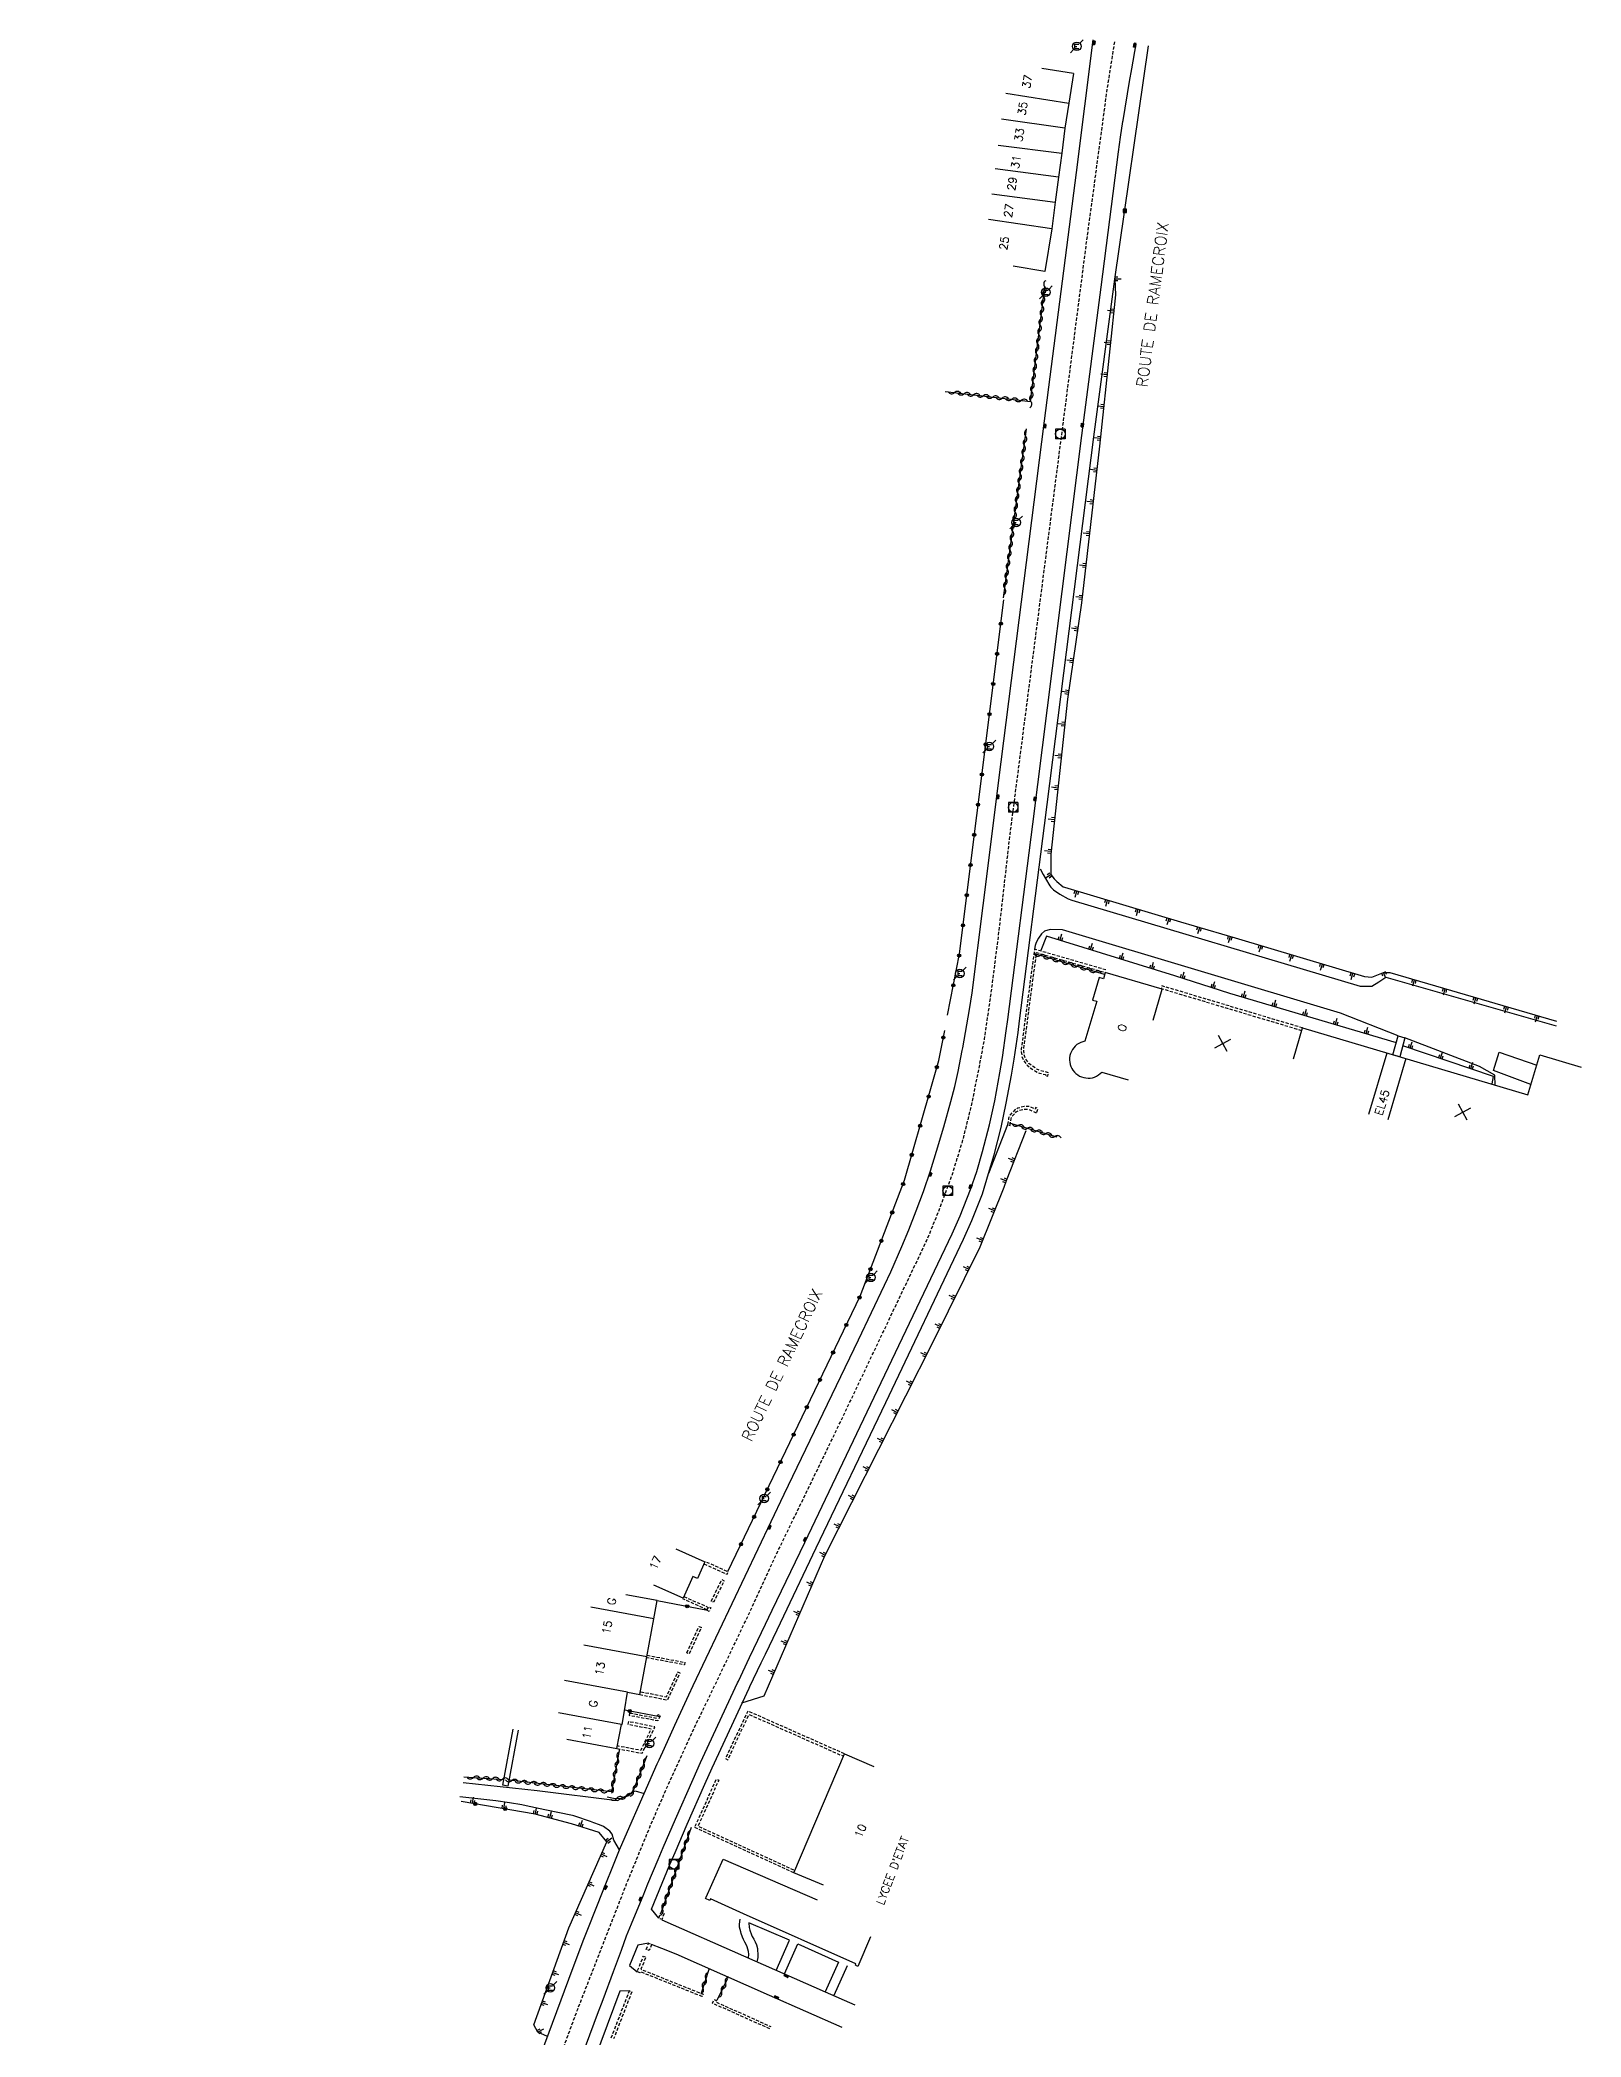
# Model space of a CAD drawing. Header units: millimetres. Extents: x 84996 to 86000, y 140000 to 140615.
# Drawn here: x 85017 to 85257.8, y 140303.4 to 140615.4 of the extents above; entities that cross this region are included whole.
import ezdxf
from ezdxf.enums import TextEntityAlignment as Align

# ---------------------------------------------------------------- set-up
doc = ezdxf.new("R2010")
doc.units = ezdxf.units.MM
doc.linetypes.add('DASHED', pattern=[0.75, 0.5, -0.25])
doc.layers.get('0').update_dxf_attribs({"linetype": 'CONTINUOUS'})
for name, color, linetype in [('W0001', 6, 'DASHED'), ('W0008', 7, 'CONTINUOUS'), ('W0100', 7, 'CONTINUOUS'), ('W0112', 1, 'DASHED'), ('W0211', 2, 'CONTINUOUS'), ('W0310', 3, 'CONTINUOUS'), ('W0322', 7, 'CONTINUOUS'), ('W0330', 7, 'CONTINUOUS'), ('W0400', 7, 'CONTINUOUS'), ('W0420', 7, 'CONTINUOUS'), ('W0471', 7, 'CONTINUOUS'), ('W0984', 7, 'CONTINUOUS'), ('W0989', 7, 'CONTINUOUS'), ('W0991', 7, 'CONTINUOUS'), ('W1102', 7, 'CONTINUOUS')]:
    doc.layers.add(name, color=color, linetype=linetype)
doc.styles.get("Standard").update_dxf_attribs({"font": 'romans.shx', "width": 0.85})

# ---------------------------------------------------------------- blocks, each defined once
blk = doc.blocks.new('T471')
for p, q in [((-0.333334, 0.333334), (-0.333334, -0.333334)), ((-0.333334, 0.333334), (0.333334, 0.333334)), ((-0.333334, 0), (0, 0)), ((0.500001, 0.500001), (1.000002, 1.000002)), ((-0.500001, -0.500001), (-1.000002, -1.000002)), ((-0.333334, -0.333334), (0.333334, -0.333334))]:
    blk.add_line(p, q)
blk.add_ellipse((0, 0), major_axis=(0.471405, 0.471405), ratio=1, start_param=5.4977871438, end_param=11.780972451)
blk = doc.blocks.new('T420')
for p, q in [((0.75, 0.75), (-0.75, 0.75)), ((-0.75, 0.75), (-0.75, -0.75)), ((0.75, 0.75), (0.75, -0.75)), ((0.75, -0.75), (-0.75, -0.75))]:
    blk.add_line(p, q)
blk.add_ellipse((0, 0), major_axis=(-0.53, 0.53), ratio=1, start_param=3.926991, end_param=10.210176)
blk = doc.blocks.new('T400')
for p, q in [((-0.15, 0.3), (0.15, 0.3)), ((-0.15, -0.25), (-0.15, 0.3)), ((-0.15, 0.15), (0.15, 0.15)), ((-0.15, 0), (0.15, 0)), ((0.15, 0.3), (0.15, -0.25)), ((-0.15, -0.15), (0.15, -0.15)), ((-0.15, -0.25), (-0.15, -0.3)), ((-0.15, -0.3), (0.15, -0.3)), ((0.15, -0.3), (0.15, -0.25))]:
    blk.add_line(p, q)
blk = doc.blocks.new('t330o')
at = {"color": 0, "linetype": 'Continuous'}
for p, q in [((0.25, -0.25), (-0.25, 0.25)), ((-0.25, -0.25), (0.25, 0.25)), ((-0.25, 0.25), (-0.25, -0.25)), ((0.25, 0.25), (-0.25, 0.25)), ((0.25, -0.25), (0.25, 0.25)), ((-0.25, -0.25), (0.25, -0.25)), ((-0.25, -0.25), (-0.25, -0.25))]:
    blk.add_line(p, q, dxfattribs=at)
blk = doc.blocks.new('t211o')
at = {"color": 0, "linetype": 'Continuous'}
for p, q in [((-0.29, 0.5), (-0.29, 0)), ((0, 1), (0, 0)), ((0.29, 0.5), (0.29, 0))]:
    blk.add_line(p, q, dxfattribs=at)
blk = doc.blocks.new('t322o')
at = {"color": 0, "linetype": 'Continuous'}
for radius in [0.25, 0.15]:
    blk.add_circle((0, 0), radius, dxfattribs=at)
blk = doc.blocks.new('t310o')
at = {"color": 0, "linetype": 'Continuous'}
for centre, start, end in [((-0.5, 0.38), 216.8699, 323.1304), ((0.5, -0.37), 36.8699, 143.1303)]:
    blk.add_arc(centre, 0.625, start, end, dxfattribs=at)
blk = doc.blocks.new('t991o')
at = {"color": 0, "linetype": 'Continuous'}
for p, q in [((-1, 1), (1, -1)), ((-1, -1), (1, 1))]:
    blk.add_line(p, q, dxfattribs=at)

msp = doc.modelspace()

# ---------------------------------------------------------------- linework, layer by layer
at = {"layer": 'W0001', "flags": 128}
msp.add_lwpolyline([(85017.01, 140052.22), (85022.67, 140084.23), (85026.29, 140101.03), (85029.39, 140112.64), (85031.23, 140118.5), (85033.21, 140124.42), (85035.89, 140131.42), (85053.62, 140179.4), (85065.71, 140211.62), (85074.93, 140237.68), (85082.04, 140257.12), (85088.81, 140274.88), (85101.04, 140307.79), (85108.67, 140327.36), (85112.52, 140336.76), (85115.44, 140343.44), (85118.59, 140350.34), (85123.11, 140359.73), (85127.44, 140368.8), (85132.28, 140379.28), (85141.41, 140398.11), (85150.2, 140416.58), (85155.57, 140427.85), (85157.73, 140433.16), (85159.57, 140438.24), (85161.16, 140443.31), (85162.48, 140448.58), (85163.51, 140453.56), (85164.6, 140459.32), (85165.64, 140466.51), (85166.76, 140475.25), (85168.6, 140491.35), (85180.55, 140583.85), (85183.79, 140607.84), (85184.94, 140615.11)], dxfattribs=at)
at = {"layer": 'W0008', "flags": 128}
for points in [[(85092.16, 140292.26), (85099.64, 140312.47), (85100.79, 140315.52), (85102, 140318.71), (85102.72, 140320.56), (85105.01, 140326.34), (85106.92, 140331.11), (85107.56, 140332.68), (85108.43, 140334.7), (85111.41, 140341.46), (85113.46, 140346.09), (85113.74, 140346.72), (85114.58, 140348.55), (85116.23, 140352.13), (85118.4, 140356.89), (85119.08, 140358.37), (85133.28, 140388.22), (85138.71, 140399.47), (85144.88, 140412.35), (85146.94, 140416.63), (85148.98, 140420.9), (85149.94, 140422.99), (85151.69, 140426.95), (85152.77, 140429.54), (85153.94, 140432.49), (85155.05, 140435.51), (85156.14, 140438.74), (85157.1, 140441.8), (85158.24, 140445.64), (85159.33, 140449.57), (85159.93, 140451.94), (85160.46, 140454.27), (85161.12, 140457.52), (85161.2, 140457.96), (85162.25, 140463.93), (85162.66, 140466.57), (85164.36, 140480.19), (85167.22, 140502.63), (85173.96, 140555.91), (85178.95, 140594.69), (85181.59, 140615.41)], [(85093.64, 140278.77), (85104.1, 140306.99), (85104.99, 140309.32), (85106.63, 140313.66), (85107.85, 140317), (85108.68, 140319.23), (85109.44, 140321.14), (85110.82, 140324.5), (85111.24, 140325.5), (85112.01, 140327.35), (85113.6, 140331.14), (85114.39, 140333.04), (85116.3, 140337.49), (85119.07, 140343.74), (85120.24, 140346.32), (85126, 140358.78), (85126.13, 140359.04), (85127.89, 140362.74), (85128.55, 140364.13), (85130.38, 140367.92), (85131.43, 140370.1), (85136.5, 140380.7), (85147.36, 140403.4), (85159.53, 140428.93), (85160.78, 140431.74), (85162.4, 140435.85), (85163.37, 140438.65), (85164.3, 140441.77), (85165.37, 140445.92), (85166.18, 140449.69), (85166.98, 140454.03), (85167.38, 140456.44), (85168, 140460.63), (85168.24, 140462.41), (85172.14, 140492.91), (85179.81, 140553.63), (85182.81, 140576.81), (85185.54, 140597.91), (85185.86, 140600.23), (85186.23, 140602.69), (85186.25, 140602.81), (85187.26, 140608.9), (85187.6, 140610.87), (85188.29, 140614.82)], [(85113.7, 140321.99), (85112.57, 140323.42), (85113.38, 140325.42), (85115.44, 140330.36), (85116.24, 140332.27), (85118.13, 140336.68), (85120.89, 140342.92), (85122.06, 140345.48), (85127.82, 140357.94), (85127.93, 140358.18), (85129.69, 140361.88), (85130.36, 140363.26), (85132.18, 140367.05), (85133.23, 140369.24), (85138.3, 140379.83), (85149.16, 140402.54), (85161.33, 140428.06), (85162.63, 140430.97), (85164.27, 140435.15), (85165.21, 140438.33), (85166.08, 140441.27), (85167.17, 140445.5), (85167.99, 140449.34), (85168.8, 140453.71), (85169.21, 140456.17), (85169.83, 140460.37), (85170.07, 140462.17), (85173.97, 140492.68), (85181.65, 140553.4), (85184.94, 140578.06), (85190.19, 140614.47)], [(85249.96, 140452.24), (85244.11, 140454.41), (85245, 140457.28), (85250.87, 140455.27)], [(85091.75, 140351.35), (85090.14, 140342.6), (85089.33, 140342.79), (85090.94, 140351.5)], [(85083.16, 140343.22), (85094.71, 140341.94), (85107.24, 140340.36), (85110.03, 140341.9), (85111.41, 140341.46)], [(85107.56, 140332.68), (85106.66, 140334.16), (85106.39, 140335.13), (85106.04, 140335.59), (85105.05, 140336.3), (85104.42, 140336.6), (85103.54, 140336.91), (85103.01, 140337.1), (85100.6, 140337.94), (85100.45, 140337.99), (85100.21, 140338.05), (85095.87, 140338.95), (85092.98, 140339.55), (85092.3, 140339.69), (85090.36, 140340.03), (85088.22, 140340.32), (85082.63, 140340.96)], [(85114.15, 140321.73), (85139.72, 140310.48), (85144.34, 140308.45)], [(85127.7, 140315.78), (85127.75, 140316.39), (85127.7, 140316.8), (85127.5, 140317.51), (85127.41, 140317.76), (85127.14, 140318.25), (85126.93, 140318.66), (85126.77, 140319.05), (85126.57, 140319.63), (85126.5, 140319.86), (85126.33, 140320.59), (85126.29, 140321.06), (85126.4, 140321.83)], [(85132.06, 140313.85), (85134.13, 140318.55), (85127.77, 140321.26), (85127.81, 140320.54), (85127.91, 140320.13), (85128.19, 140319.38), (85128.3, 140319.13), (85128.54, 140318.7), (85128.76, 140318.3), (85128.95, 140317.83), (85129.1, 140317.28), (85129.14, 140317.06), (85129.19, 140316.3), (85129.17, 140315.84), (85129.03, 140315.19)], [(85112.11, 140318.07), (85110.43, 140317.76), (85109.13, 140314.63), (85110.32, 140313.63)], [(85142.33, 140304.93), (85130.98, 140309.94), (85116.42, 140316.37), (85114.2, 140317.28), (85112.57, 140317.88)], [(85133.36, 140313.28), (85135.43, 140317.97), (85141.8, 140315.15), (85139.72, 140310.48)], [(85143.11, 140314.57), (85141.04, 140309.91)], [(85109.11, 140310.63), (85107.6, 140310.61), (85100.82, 140292.44), (85100.98, 140292.21), (85101.18, 140292.02), (85101.41, 140291.87), (85101.66, 140291.76)]]:
    msp.add_lwpolyline(points, dxfattribs=at)
msp.add_lwpolyline([(85228.4, 140456.87), (85229.23, 140459.81), (85230.29, 140459.51), (85229.46, 140456.57)], close=True, dxfattribs=at)
at = {"layer": 'W0100', "flags": 128}
for points in [[(85178.51, 140610.17), (85177.77, 140605.52), (85177.14, 140601.63), (85176.65, 140597.7), (85176.16, 140593.95), (85175.64, 140590.05), (85175.1, 140585.91), (85174.03, 140579.26), (85169.09, 140580.05)], [(85178.51, 140610.17), (85173.57, 140610.96)], [(85190.96, 140462.3), (85192.37, 140467.1), (85183.45, 140469.72), (85183.16, 140468.75), (85182.52, 140468.93), (85181.49, 140465.42), (85182.12, 140465.24), (85180.29, 140459), (85179.95, 140458.92), (85179.63, 140458.8), (85179.32, 140458.65), (85179.03, 140458.46), (85178.77, 140458.23), (85178.53, 140457.98), (85178.33, 140457.7), (85178.16, 140457.4), (85178.03, 140457.08), (85177.94, 140456.75), (85177.88, 140456.41), (85177.87, 140456.06), (85177.9, 140455.72), (85177.97, 140455.38), (85178.08, 140455.05), (85178.23, 140454.74), (85178.41, 140454.45), (85178.63, 140454.18), (85178.87, 140453.94), (85179.15, 140453.73), (85179.44, 140453.55), (85179.76, 140453.41), (85180.09, 140453.31), (85180.43, 140453.25), (85180.77, 140453.22), (85181.12, 140453.24), (85181.46, 140453.3), (85181.79, 140453.4), (85182.1, 140453.54), (85182.4, 140453.72), (85182.67, 140453.93), (85182.92, 140454.17), (85187.04, 140452.96)], [(85212.88, 140456.26), (85214.3, 140461.06), (85249.46, 140450.63), (85251.37, 140456.89), (85257.8, 140454.92)], [(85116.36, 140379.72), (85120.92, 140377.69), (85119.75, 140375.06), (85119.02, 140375.39), (85117.5, 140371.97), (85112.93, 140374.01)], [(85099.31, 140349.95), (85107.17, 140348.5), (85107.87, 140352.27), (85107.96, 140352.26), (85108.36, 140354.37), (85108.81, 140357.29), (85110.73, 140356.95), (85111.83, 140362.8), (85112.94, 140368.77), (85113.46, 140371.6), (85108.55, 140372.52)], [(85139.41, 140327.14), (85134.81, 140329.1), (85142.72, 140347.67), (85147.32, 140345.71)], [(85146.8, 140319.06), (85144.82, 140314.47), (85144.43, 140314.66), (85144.51, 140314.85), (85126.94, 140322.69), (85121.76, 140325), (85121.65, 140324.77), (85121.02, 140325.05), (85121.12, 140325.28), (85123.76, 140331.2), (85138.44, 140324.85)]]:
    msp.add_lwpolyline(points, dxfattribs=at)
at = {"layer": 'W0112', "flags": 128}
for points in [[(85183.57, 140470.13), (85172.41, 140473.36), (85171.5, 140466.68), (85170.33, 140457.77), (85170.33, 140457.36), (85170.44, 140456.63), (85170.69, 140455.99), (85171.25, 140455.26), (85171.66, 140454.9), (85172.55, 140454.3), (85173.17, 140454.01), (85174.12, 140453.77), (85174.09, 140453.61), (85174.48, 140453.53), (85174.6, 140454.07), (85173.28, 140454.39), (85172.75, 140454.64), (85171.9, 140455.22), (85171.54, 140455.53), (85171.04, 140456.2), (85170.83, 140456.72), (85170.72, 140457.39), (85170.73, 140457.72), (85171.89, 140466.62), (85172.74, 140472.84), (85183.46, 140469.74), (85183.45, 140469.72)], [(85214.3, 140461.06), (85192.32, 140467.63), (85192.2, 140467.24), (85214.18, 140460.67)], [(85120.76, 140377.33), (85124.36, 140375.74), (85124.54, 140376.09), (85120.93, 140377.7)], [(85121.25, 140370.19), (85117.46, 140371.88)], [(85117.62, 140372.25), (85121.44, 140370.55)], [(85110.73, 140356.95), (85115.06, 140356.08), (85117.03, 140360.26), (85116.66, 140360.43), (85114.83, 140356.54), (85110.8, 140357.34)], [(85111.88, 140363.06), (85117.78, 140361.97), (85117.71, 140361.58), (85111.81, 140362.67)], [(85142.72, 140347.67), (85127.6, 140354.36), (85124.12, 140346.92), (85124.48, 140346.75), (85127.8, 140353.83), (85142.55, 140347.3)], [(85107.17, 140348.5), (85111.09, 140347.76), (85113.1, 140351.88), (85108.95, 140352.7), (85108.88, 140352.31), (85112.51, 140351.59), (85110.86, 140348.21), (85107.25, 140348.9)], [(85134.81, 140329.1), (85119.3, 140336.16), (85122.7, 140343.71), (85123.06, 140343.55), (85119.83, 140336.36), (85134.98, 140329.46)], [(85106.27, 140303.31), (85109.11, 140310.63), (85109.48, 140310.48), (85106.65, 140303.17)], [(85131.05, 140304.7), (85122.07, 140308.72), (85122.32, 140309.31), (85122.69, 140309.16), (85122.59, 140308.93), (85131.21, 140305.07)]]:
    msp.add_lwpolyline(points, dxfattribs=at)
for points in [[(85168.58, 140445.84), (85168.75, 140446.88), (85168.92, 140447.28), (85169.56, 140447.95), (85169.96, 140448.17), (85170.85, 140448.4), (85171.49, 140448.38), (85172.74, 140447.75), (85172.96, 140448.51), (85172.58, 140448.62), (85172.51, 140448.4), (85171.58, 140448.77), (85170.78, 140448.79), (85169.82, 140448.54), (85169.31, 140448.26), (85168.6, 140447.51), (85168.36, 140446.95), (85168.19, 140445.91)], [(85121.9, 140371.54), (85123.55, 140374.9), (85123.91, 140374.72), (85122.26, 140371.36)], [(85121.2, 140370.12), (85121.5, 140370.65), (85121.85, 140370.46), (85121.56, 140369.93)], [(85118.08, 140363.44), (85119.99, 140367.58), (85120.36, 140367.41), (85118.44, 140363.27)], [(85109.18, 140354.04), (85113.3, 140353.27), (85113.56, 140353.82), (85113.92, 140353.65), (85113.54, 140352.82), (85109.11, 140353.65)], [(85114.54, 140322.73), (85114.17, 140321.8), (85113.7, 140321.99), (85114.07, 140322.92)], [(85111.74, 140317.13), (85112.11, 140318.07), (85112.58, 140317.88), (85112.21, 140316.95)], [(85120.5, 140309.74), (85110.85, 140313.61), (85110.8, 140313.46), (85110.32, 140313.63), (85111.3, 140316.08), (85111.67, 140315.93), (85110.91, 140314.02), (85120.64, 140310.11)]]:
    msp.add_lwpolyline(points, close=True, dxfattribs=at)
at = {"layer": 'W0211', "flags": 128}
for points in [[(85184.94, 140578.06), (85185.04, 140575.57), (85184.16, 140567.16), (85182.57, 140551.97), (85179.76, 140527.49), (85177.54, 140512.44), (85174.93, 140488.22), (85174.96, 140485.06), (85175.49, 140484.35), (85175.91, 140483.93), (85176.9, 140483.13), (85177.1, 140483.04), (85195.22, 140477.66), (85203.73, 140475.14), (85223.95, 140469.08), (85225.12, 140469), (85226.95, 140469.75), (85227.94, 140469.71), (85253.95, 140462.12)], [(85173.28, 140485.92), (85173.77, 140485.02), (85174.11, 140484.42), (85174.82, 140483.27), (85174.97, 140483.05), (85175.37, 140482.63), (85176.38, 140481.95), (85177.64, 140481.26), (85178.26, 140481.02), (85223.31, 140467.58), (85225.13, 140467.57), (85226.2, 140468.29), (85227.31, 140469.01), (85253.93, 140461.38)], [(85229.23, 140459.81), (85220.21, 140463.39), (85176.77, 140476.38), (85174.84, 140476.47), (85173.96, 140476.16), (85173.5, 140475.78), (85173.04, 140475.11), (85172.67, 140474.39), (85172.53, 140473.97), (85172.41, 140473.36)], [(85228.96, 140458.75), (85202.9, 140466.46), (85194.32, 140469.19), (85174.26, 140475.41), (85173.39, 140473.14)], [(85243.93, 140452.32), (85244.13, 140453.49), (85229.96, 140458.25)], [(85244.36, 140452.14), (85244.35, 140453.71), (85241.94, 140455.02), (85230.29, 140459.5)], [(85171.03, 140445.02), (85168, 140437.18), (85167.59, 140436.12), (85163.84, 140426.81), (85156.47, 140411.89), (85139.61, 140378.56), (85130.12, 140356.7), (85126.63, 140355.61)], [(85168.19, 140445.91), (85165.21, 140438.33)], [(85096.32, 140303.5), (85094.82, 140304.18), (85094.17, 140305.33), (85099.67, 140320.48), (85105.56, 140333.9), (85104.38, 140335.38), (85100.07, 140336.75), (85094.38, 140338.27)]]:
    msp.add_lwpolyline(points, dxfattribs=at)
at = {"layer": 'W0310', "flags": 128}
for points in [[(85158.42, 140560.49), (85171.8, 140558.92), (85174.04, 140576.89)], [(85167.55, 140528.27), (85171.17, 140554.65)], [(85183.36, 140469.43), (85172.47, 140472.64)], [(85168.42, 140446.24), (85175.89, 140444.04)], [(85107.55, 140348.43), (85106.32, 140341.72), (85090.28, 140343.55)], [(85105.66, 140340.97), (85106.86, 140340.67), (85107.82, 140340.76), (85108.87, 140341.13), (85109.19, 140341.33), (85109.65, 140341.82), (85109.8, 140342.08), (85111.89, 140347.4)], [(85083.24, 140344.07), (85089.48, 140343.66)], [(85118.78, 140336.15), (85114.07, 140322.92)], [(85121.52, 140313.97), (85120.3, 140310.26)], [(85122.84, 140309.19), (85124.51, 140312.62)]]:
    msp.add_lwpolyline(points, dxfattribs=at)
at = {"layer": 'W0322', "flags": 128}
for points in [[(85158.81, 140463.06), (85160.68, 140472.63), (85163.37, 140494.26), (85167.62, 140527.92)], [(85124.48, 140376.14), (85145.17, 140419.18), (85152.09, 140437.27), (85156.11, 140451.25), (85157.43, 140455.96), (85158.38, 140460.65)], [(85113.46, 140371.6), (85121.32, 140370.12)], [(85113.85, 140353.47), (85108.38, 140354.49)], [(85094.38, 140338.27), (85082.81, 140340.23)]]:
    msp.add_lwpolyline(points, dxfattribs=at)
at = {"layer": 'W1102', "flags": 128}
for points in [[(85167.9, 140607.11), (85177.77, 140605.52)], [(85177.14, 140601.63), (85167.24, 140603.04)], [(85166.73, 140598.97), (85176.65, 140597.7)], [(85176.16, 140593.95), (85166.24, 140595.26)], [(85165.72, 140591.35), (85175.64, 140590.05)], [(85175.1, 140585.91), (85165.2, 140587.36)], [(85227.44, 140457.15), (85224.6, 140447.57)], [(85230.43, 140456.27), (85227.59, 140446.69)], [(85112.94, 140368.77), (85103.1, 140370.59)], [(85111.83, 140362.8), (85101.99, 140364.64)], [(85108.81, 140357.29), (85098.96, 140359.11)], [(85107.87, 140352.27), (85098.03, 140354.09)]]:
    msp.add_lwpolyline(points, dxfattribs=at)

# ---------------------------------------------------------------- block references
at = {"layer": 'W0211'}
for p, rotation in [((85184.94, 140578.06), 270), ((85184.78, 140573.08), 83.96798357894889), ((85184.26, 140568.11), 83.96798358065081), ((85183.74, 140563.13), 84.04292817604161), ((85183.22, 140558.16), 84.04292817544723), ((85182.7, 140553.19), 84.04292817640051), ((85182.14, 140548.22), 83.4401131369993), ((85181.57, 140543.25), 83.44011313769155), ((85181, 140538.29), 83.44011313699767), ((85180.43, 140533.32), 83.44011313763073), ((85179.85, 140528.35), 83.44011313706622), ((85179.15, 140523.4), 81.61071977562344), ((85178.42, 140518.45), 81.6107197766233), ((85177.69, 140513.51), 81.61071977639996), ((85177.12, 140508.54), 83.85388436482533), ((85176.58, 140503.57), 83.85388436457822), ((85176.05, 140498.6), 83.85388436443367), ((85175.51, 140493.63), 83.85388436542407), ((85174.98, 140488.66), 83.85388436461673), ((85174.96, 140485.06), 123.3478455979325), ((85179.04, 140482.46), 163.4691320634024), ((85183.83, 140481.04), 163.4691320636905), ((85188.62, 140479.61), 163.4691320634811), ((85176.34, 140474.76), 342.7758462839406), ((85193.42, 140478.19), 163.4691320632736), ((85198.21, 140476.77), 163.5026568767324), ((85181.12, 140473.28), 342.775846283844), ((85185.9, 140471.8), 342.7758462840322), ((85203.01, 140475.35), 163.5026568764923), ((85207.8, 140473.92), 163.3161755139471), ((85212.59, 140472.48), 163.3161755137907), ((85190.67, 140470.32), 342.7758462836666), ((85195.45, 140468.83), 342.3715316964645), ((85217.38, 140471.05), 163.316175513927), ((85222.16, 140469.61), 163.3161755140643), ((85226.93, 140469.75), 202.4252318897857), ((85200.21, 140467.32), 342.3715316962947), ((85204.99, 140465.85), 343.5057707495353), ((85231.77, 140468.59), 163.7409854177708), ((85236.57, 140467.19), 163.7409854182465), ((85209.78, 140464.43), 343.505770749224), ((85214.58, 140463.01), 343.505770749148), ((85241.37, 140465.79), 163.7409854177209), ((85246.17, 140464.39), 163.7409854177822), ((85250.97, 140462.99), 163.7409854178477), ((85219.37, 140461.59), 343.505770749478), ((85224.17, 140460.17), 343.5057707490423), ((85231.04, 140457.89), 341.4429835507175), ((85235.78, 140456.3), 341.4429835506727), ((85240.52, 140454.7), 341.442983551259), ((85169.23, 140440.36), 68.85240427768612), ((85168, 140437.18), 68.85240427757675), ((85166.14, 140432.53), 68.08947290954102), ((85164.28, 140427.89), 68.08947290930446), ((85162.14, 140423.37), 63.70377151112046), ((85159.93, 140418.89), 63.70377151117842), ((85157.71, 140414.41), 63.7037715110981), ((85155.48, 140409.93), 63.16390208175644), ((85153.22, 140405.47), 63.16390208190063), ((85150.97, 140401.01), 63.16390208154174), ((85148.71, 140396.55), 63.16390208158769), ((85146.45, 140392.09), 63.16390208163863), ((85144.19, 140387.63), 63.16390208169538), ((85141.94, 140383.17), 63.16390208175898), ((85139.68, 140378.7), 63.16390208142995), ((85137.68, 140374.12), 66.53818422370207), ((85135.69, 140369.54), 66.53818422330768), ((85133.7, 140364.95), 66.53818422289277), ((85131.71, 140360.36), 66.53818422345473), ((85084.52, 140339.94), 350.3946785954663), ((85089.45, 140339.1), 350.3946785957146), ((85094.38, 140338.27), 350.3946785958018), ((85096.61, 140337.67), 345.0481575759594), ((85101.42, 140336.32), 342.4251310838389), ((85104.72, 140331.98), 246.292130820655), ((85105.56, 140333.9), 308.4444182654592), ((85102.71, 140327.4), 246.2921308210116), ((85100.69, 140322.82), 246.2921308209056), ((85098.83, 140318.18), 250.0473670944213), ((85097.13, 140313.48), 250.0473670944106), ((85095.42, 140308.78), 250.0473670943487), ((85094.82, 140304.18), 299.7178351504745)]:
    msp.add_blockref('t211o', p, dxfattribs=dict(at, rotation=rotation))
at = {"layer": 'W0310'}
for p, rotation in [((85173.84, 140575.32), 82.90747184608205), ((85174.03, 140576.81), 82.90747184608205), ((85173.47, 140572.34), 82.90747184608205), ((85173.66, 140573.83), 82.90747184608205), ((85173.1, 140569.37), 82.90747184608205), ((85173.29, 140570.85), 82.90747184608205), ((85172.73, 140566.39), 82.90747184608205), ((85172.92, 140567.88), 82.90747184608205), ((85172.18, 140561.92), 82.90747184608205), ((85172.36, 140563.41), 82.90747184608205), ((85172.55, 140564.9), 82.90747184608205), ((85159.91, 140560.31), 353.3291260807528), ((85161.4, 140560.14), 353.3291260807528), ((85162.89, 140559.96), 353.3291260807528), ((85164.38, 140559.79), 353.3291260807528), ((85165.87, 140559.62), 353.3291260807528), ((85167.36, 140559.44), 353.3291260807528), ((85171.81, 140558.95), 82.90747184608205), ((85171.99, 140560.43), 82.90747184608205), ((85168.85, 140559.27), 353.3291260807528), ((85170.34, 140559.09), 353.3291260807528), ((85171.02, 140553.53), 82.17354311583091), ((85170.61, 140550.56), 82.17354311583091), ((85170.82, 140552.04), 82.17354311583091), ((85170.2, 140547.58), 82.17354311583091), ((85170.41, 140549.07), 82.17354311583091), ((85169.59, 140543.13), 82.17354311583091), ((85169.79, 140544.61), 82.17354311583091), ((85170, 140546.1), 82.17354311583091), ((85169.18, 140540.15), 82.17354311583091), ((85169.39, 140541.64), 82.17354311583091), ((85168.77, 140537.18), 82.17354311583091), ((85168.98, 140538.67), 82.17354311583091), ((85168.36, 140534.21), 82.17354311583091), ((85168.57, 140535.7), 82.17354311583091), ((85167.96, 140531.24), 82.17354311583091), ((85168.16, 140532.72), 82.17354311583091), ((85167.75, 140529.75), 82.17354311583091), ((85173.29, 140472.4), 163.5841667861621), ((85174.73, 140471.98), 163.5841667861621), ((85176.17, 140471.55), 163.5841667861621), ((85177.61, 140471.13), 163.5841667861621), ((85179.05, 140470.71), 163.5841667861621), ((85180.48, 140470.28), 163.5841667861621), ((85181.92, 140469.86), 163.5841667861621), ((85169.85, 140445.82), 343.6128710954075), ((85171.29, 140445.39), 343.6128710954075), ((85172.73, 140444.97), 343.6128710954075), ((85174.17, 140444.55), 343.6128710954075), ((85175.61, 140444.12), 343.6128710954075), ((85107.28, 140346.96), 259.5446055818506), ((85106.74, 140344.01), 259.5446055818506), ((85107.01, 140345.48), 259.5446055818506), ((85110.84, 140344.73), 68.60603843230048), ((85111.39, 140346.12), 68.60603843230048), ((85084.74, 140343.97), 356.282433553642), ((85086.24, 140343.87), 356.282433553642), ((85087.74, 140343.78), 356.282433553642), ((85089.23, 140343.68), 356.282433553642), ((85090.74, 140343.49), 173.5120629869536), ((85092.23, 140343.32), 173.5120629869536), ((85093.72, 140343.15), 173.5120629869536), ((85095.21, 140342.99), 173.5120629869536), ((85096.7, 140342.82), 173.5120629869536), ((85098.19, 140342.65), 173.5120629869536), ((85099.68, 140342.48), 173.5120629869536), ((85101.17, 140342.31), 173.5120629869536), ((85102.66, 140342.14), 173.5120629869536), ((85104.15, 140341.97), 173.5120629869536), ((85105.64, 140341.8), 173.5120629869536), ((85106.47, 140342.53), 259.5446055818506), ((85108.58, 140341.03), 19.3356211198101), ((85109.72, 140341.94), 59.58799092412121), ((85110.29, 140343.33), 68.60603843230048), ((85107.13, 140340.7), 5.256522447074337), ((85118.28, 140334.74), 250.4250054764417), ((85117.27, 140331.91), 250.4250054764417), ((85117.77, 140333.32), 250.4250054764417), ((85116.27, 140329.08), 250.4250054764417), ((85116.77, 140330.5), 250.4250054764417), ((85114.76, 140324.84), 250.4250054764417), ((85115.26, 140326.26), 250.4250054764417), ((85115.76, 140327.67), 250.4250054764417), ((85114.26, 140323.43), 250.4250054764417), ((85121.05, 140312.54), 251.7618743842281), ((85120.58, 140311.12), 251.7618743842281), ((85123.5, 140310.54), 64.05694448535131), ((85124.15, 140311.89), 64.05694448535131)]:
    msp.add_blockref('t310o', p, dxfattribs=dict(at, rotation=rotation))
at = {"layer": 'W0322'}
for p, rotation in [((85167.15, 140524.22), 82.8067391165986), ((85166.56, 140519.51), 82.8067391165986), ((85165.96, 140514.8), 82.8067391165986), ((85165.37, 140510.09), 82.8067391165986), ((85164.77, 140505.37), 82.8067391165986), ((85164.18, 140500.66), 82.8067391165986), ((85163.58, 140495.95), 82.8067391165986), ((85162.99, 140491.23), 82.90343397156495), ((85162.41, 140486.52), 82.90343397156495), ((85161.82, 140481.81), 82.90343397156495), ((85161.23, 140477.09), 82.90343397156495), ((85160.63, 140472.38), 78.93280625286347), ((85159.72, 140467.72), 78.93280625286347), ((85158.16, 140459.57), 78.52998002762007), ((85157.14, 140454.94), 74.4295662206682), ((85155.86, 140450.36), 73.95302695486737), ((85154.54, 140445.8), 73.95302695486737), ((85153.23, 140441.23), 73.95302695486737), ((85151.87, 140436.68), 69.07223728871406), ((85150.17, 140432.25), 69.07223728871406), ((85148.47, 140427.81), 69.07223728871406), ((85146.78, 140423.37), 69.07223728871406), ((85145.06, 140418.95), 64.32211040490769), ((85143, 140414.67), 64.32211040490769), ((85140.94, 140410.38), 64.32211040490769), ((85138.89, 140406.1), 64.32211040490769), ((85136.83, 140401.82), 64.32211040490769), ((85134.77, 140397.54), 64.32211040490769), ((85132.71, 140393.26), 64.32211040490769), ((85130.65, 140388.98), 64.32211040490769), ((85128.6, 140384.7), 64.32211040490769), ((85126.54, 140380.42), 64.32211040490769), ((85118.13, 140370.72), 349.322707546182), ((85109.18, 140354.35), 169.3797935902395), ((85085.02, 140339.85), 170.3946785957902), ((85089.7, 140339.06), 170.3946785957902)]:
    msp.add_blockref('t322o', p, dxfattribs=dict(at, rotation=rotation))
at = {"layer": 'W0330'}
msp.add_blockref('t330o', (85186.53, 140588.71), dxfattribs=at)
at = {"layer": 'W0400'}
for p, rotation in [((85181.68, 140614.94), 173.4487644367829), ((85188.08, 140614.58), 173.1272927142652), ((85174.01, 140555.07), 172.0671599060493), ((85179.87, 140555.23), 352.620908525509), ((85166.67, 140497.16), 172.721074706564), ((85172.49, 140496.86), 352.987407001331), ((85156.12, 140438.17), 161.1006196467704), ((85162.4, 140436.27), 338.7988324404431), ((85130.99, 140383.07), 154.8533960854238), ((85136.56, 140381.19), 335.7308032239102), ((85105.36, 140326.8), 338.0403831957867), ((85110.87, 140325), 337.3118506735029), ((85133.65, 140312.99), 66.34646783502524), ((85132.07, 140309.62), 246.4489666215249)]:
    msp.add_blockref('T400', p, dxfattribs=dict(at, rotation=rotation))
at = {"layer": 'W0420'}
for p in [(85176.44, 140553.86), (85169.07, 140495.52), (85158.85, 140435.62), (85116.08, 140330.43)]:
    msp.add_blockref('T420', p, dxfattribs=at)
at = {"layer": 'W0471'}
for p in [(85179.01, 140614.41), (85174.18, 140575.99), (85169.53, 140540.04), (85165.35, 140505.02), (85160.75, 140469.58), (85146.84, 140422.1), (85130.17, 140387.56), (85112.25, 140349.3), (85096.75, 140311.11)]:
    msp.add_blockref('T471', p, dxfattribs=at)
at = {"layer": 'W0991', "rotation": 73.35223025733613}
for p in [(85201.83, 140458.64), (85239.34, 140447.91)]:
    msp.add_blockref('t991o', p, dxfattribs=at)

# ---------------------------------------------------------------- texts
at = {"layer": 'W0984'}
for s, rotation, p in [('EL45', 73.485, (85226.72, 140449.42)), ("LYCEE D'ETAT", 69.2802, (85150.22, 140329.44))]:
    msp.add_text(s, height=1.25, rotation=rotation, dxfattribs=at).set_placement(p, align=Align.MIDDLE)
at = {"layer": 'W0989'}
for rotation, p in [(82.6391, (85190.84, 140574.06)), (64.5398, (85132.95, 140408.41))]:
    msp.add_text('ROUTE DE RAMECROIX', height=1.75, rotation=rotation, dxfattribs=at).set_placement(p, align=Align.MIDDLE)
at = {"layer": 'W0991'}
for s, rotation, p in [('37', 80.8874, (85171.25, 140608.92)), ('35', 80.8874, (85170.53, 140604.7)), ('33', 80.8874, (85170.02, 140600.58)), ('31', 80.8874, (85169.5, 140596.36)), ('29', 80.8874, (85168.89, 140592.96)), ('27', 80.8874, (85168.37, 140588.74)), ('25', 80.8874, (85167.64, 140583.65)), ('O', 73.6129, (85186.11, 140461.09)), ('17', 65.9678, (85113.18, 140377.52)), ('G', 79.5143, (85106.34, 140371.49)), ('15', 79.5143, (85105.62, 140367.43)), ('13', 79.5143, (85104.51, 140360.99)), ('G', 79.5143, (85103.47, 140355.5)), ('11', 79.5143, (85102.54, 140351.04)), ('10', 66.9466, (85145.21, 140335.64))]:
    msp.add_text(s, height=1.25, rotation=rotation, dxfattribs=at).set_placement(p, align=Align.MIDDLE)

doc.saveas('drawing.dxf')
